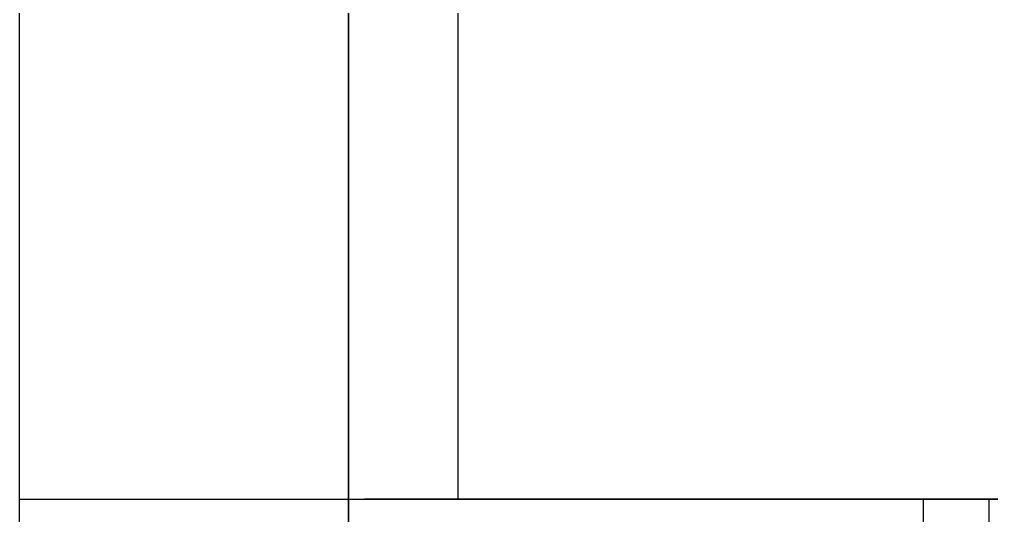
# Model space of a CAD drawing. Header units: inches. Extents: x -2812 to 9774, y -15726 to -746.
# Drawn here: x 2990.55 to 3026.01, y -9083.76 to -9065.66 of the extents above; entities that cross this region are included whole.
import ezdxf

# ---------------------------------------------------------------- set-up
doc = ezdxf.new("R2010")
doc.units = ezdxf.units.IN
doc.header["$LTSCALE"] = 17
doc.header["$MEASUREMENT"] = 0
doc.layers.add('OUTLINE', color=1, linetype='Continuous', lineweight=25)

# ---------------------------------------------------------------- blocks, each defined once
blk = doc.blocks.new('kk')
for p, q in [((-1759, -2491.1), (-1656.537, -2491.1)), ((-1758.995, -2491.965), (-1758.995, -2491.1)), ((-1758.995, -2491.1), (-1757.89, -2491.1)), ((-1757.89, -2491.1), (-1750.266, -2491.1)), ((-1750.266, -2491.1), (-1748.633, -2491.1)), ((-1748.633, -2491.1), (-1746.408, -2491.1)), ((-1726.021, -2491.1), (-1746.408, -2491.1)), ((-1726.021, -2491.969), (-1726.021, -2491.1)), ((-1723.644, -2491.1), (-1726.021, -2491.1)), ((-1723.644, -2491.1), (-1723.644, -2491.969)), ((-1720.193, -2491.1), (-1723.644, -2491.1))]:
    blk.add_line(p, q)

msp = doc.modelspace()

# ---------------------------------------------------------------- linework, layer by layer
at = {"layer": 'OUTLINE'}
for p, q in [((3006.555, -9083.163), (3006.555, -9022.163)), ((3002.555, -9084.163), (3002.555, -9054.163))]:
    msp.add_line(p, q, dxfattribs=at)
msp.add_lwpolyline([(3002.555, -9054.163), (3002.555, -9084.163), (2990.555, -9084.163), (2990.555, -9054.163)], dxfattribs=at)

# ---------------------------------------------------------------- block references
msp.add_blockref('kk', (4749.555, -6592.063), dxfattribs=at)

doc.saveas('drawing.dxf')
